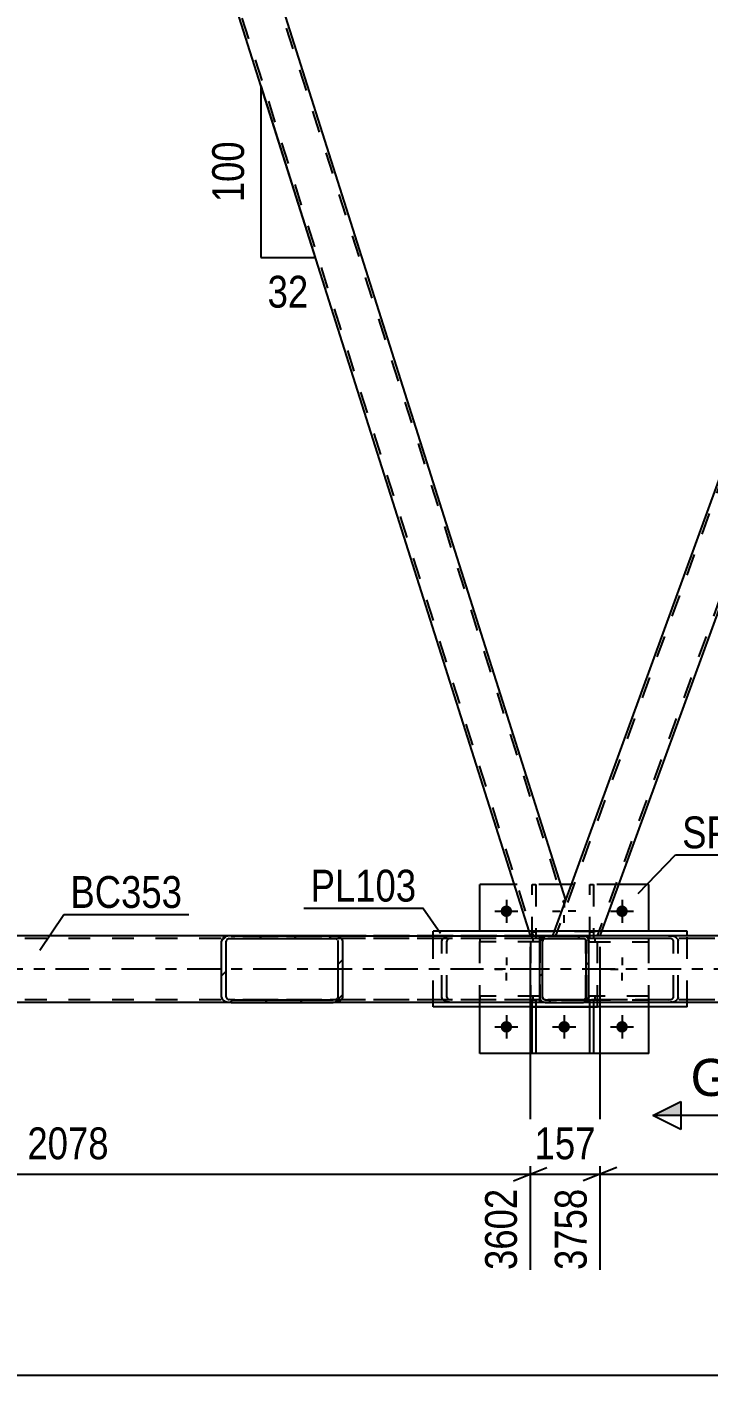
# Model space of a CAD drawing. Header units: millimetres. Extents: x -857 to 332, y -866 to -25.
# Drawn here: x -752 to -690.7, y -441.8 to -320.6 of the extents above; entities that cross this region are included whole.
import ezdxf

# ---------------------------------------------------------------- set-up
doc = ezdxf.new("R2010")
doc.units = ezdxf.units.MM
doc.linetypes.add('DXK_LINE_DOT2', pattern=[3.9198, 1.9599, -1.9599])
doc.linetypes.add('DXK_LINE_DOT3', pattern=[5.9187, 2.979, -0.9799, 0.9799, -0.9799])
doc.styles.add('Arial', font='ARIAL.TTF', dxfattribs={"height": 0.2})
doc.styles.add('Arial Narrow', font='ARIALN.TTF', dxfattribs={"height": 0.2})

# ---------------------------------------------------------------- blocks, each defined once
blk = doc.blocks.new('Part-570388934-1444 - 1255')
at = {"linetype": 'Continuous'}
h = blk.add_hatch(dxfattribs=at)
h.set_pattern_fill('', scale=0.7, style=0, pattern_type=0)
h.set_pattern_definition([(45, (-705.8303, -402.794), (-1.57154, 1.57154), [])])
h.paths.add_polyline_path([(-705.79, -402.61), (-705.83, -402.79), (-705.83, -407.83), (-705.79, -408.02), (-705.69, -408.17), (-705.53, -408.28), (-705.35, -408.31), (-701.91, -408.31), (-701.73, -408.28), (-701.57, -408.17), (-701.47, -408.02), (-701.43, -407.83), (-701.43, -402.79), (-701.47, -402.61), (-701.57, -402.45), (-701.73, -402.35), (-701.91, -402.31), (-705.35, -402.31), (-705.53, -402.35), (-705.69, -402.45)])
h.paths.add_polyline_path([(-705.44, -402.57), (-705.35, -402.55), (-701.91, -402.55), (-701.82, -402.57), (-701.74, -402.62), (-701.69, -402.7), (-701.67, -402.79), (-701.67, -407.83), (-701.69, -407.93), (-701.74, -408), (-701.82, -408.06), (-701.91, -408.07), (-705.35, -408.07), (-705.44, -408.06), (-705.52, -408), (-705.57, -407.93), (-705.59, -407.83), (-705.59, -402.79), (-705.57, -402.7), (-705.52, -402.62)])
at = {"color": 7, "linetype": 'DXK_LINE_DOT2'}
for p, q in [((-705.53, -402.35), (-705.35, -402.31)), ((-705.44, -402.57), (-705.52, -402.62)), ((-705.35, -402.55), (-705.44, -402.57)), ((-705.35, -402.31), (-701.91, -402.31)), ((-701.91, -402.55), (-705.35, -402.55)), ((-701.91, -402.31), (-701.73, -402.35)), ((-701.82, -402.57), (-701.91, -402.55)), ((-701.74, -402.62), (-701.82, -402.57)), ((-705.83, -402.79), (-705.79, -402.61)), ((-705.83, -407.83), (-705.83, -402.79)), ((-705.57, -402.7), (-705.59, -402.79)), ((-705.59, -407.83), (-705.59, -402.79)), ((-705.52, -402.62), (-705.57, -402.7)), ((-701.69, -402.7), (-701.74, -402.62)), ((-701.67, -402.79), (-701.69, -402.7)), ((-701.67, -407.83), (-701.67, -402.79)), ((-701.47, -402.61), (-701.43, -402.79)), ((-701.43, -407.83), (-701.43, -402.79)), ((-705.79, -408.02), (-705.83, -407.83)), ((-705.59, -407.83), (-705.57, -407.93)), ((-705.57, -407.93), (-705.52, -408)), ((-705.35, -408.31), (-705.53, -408.28)), ((-705.52, -408), (-705.44, -408.06)), ((-705.44, -408.06), (-705.35, -408.07)), ((-705.35, -408.07), (-701.91, -408.07)), ((-705.35, -408.31), (-701.91, -408.31)), ((-701.91, -408.07), (-701.82, -408.06)), ((-701.73, -408.28), (-701.91, -408.31)), ((-701.82, -408.06), (-701.74, -408)), ((-701.74, -408), (-701.69, -407.93)), ((-701.69, -407.93), (-701.67, -407.83)), ((-701.43, -407.83), (-701.47, -408.02))]:
    blk.add_line(p, q, dxfattribs=at)
at = {"color": 2, "linetype": 'Continuous'}
for p, q in [((-705.35, -402.31), (-705.53, -402.35)), ((-705.52, -402.62), (-705.44, -402.57)), ((-705.44, -402.57), (-705.35, -402.55)), ((-705.35, -402.31), (-701.91, -402.31)), ((-705.35, -402.55), (-701.91, -402.55)), ((-701.73, -402.35), (-701.91, -402.31)), ((-701.91, -402.55), (-701.82, -402.57)), ((-701.82, -402.57), (-701.74, -402.62)), ((-705.79, -402.61), (-705.83, -402.79)), ((-705.83, -407.83), (-705.83, -402.79)), ((-705.59, -402.79), (-705.57, -402.7)), ((-705.59, -407.83), (-705.59, -402.79)), ((-705.57, -402.7), (-705.52, -402.62)), ((-701.74, -402.62), (-701.69, -402.7)), ((-701.69, -402.7), (-701.67, -402.79)), ((-701.67, -407.83), (-701.67, -402.79)), ((-701.43, -402.79), (-701.47, -402.61)), ((-701.43, -407.83), (-701.43, -402.79)), ((-705.83, -407.83), (-705.79, -408.02)), ((-705.57, -407.93), (-705.59, -407.83)), ((-705.52, -408), (-705.57, -407.93)), ((-705.53, -408.28), (-705.35, -408.31)), ((-705.44, -408.06), (-705.52, -408)), ((-705.35, -408.07), (-705.44, -408.06)), ((-705.35, -408.07), (-701.91, -408.07)), ((-705.35, -408.31), (-701.91, -408.31)), ((-701.82, -408.06), (-701.91, -408.07)), ((-701.91, -408.31), (-701.73, -408.28)), ((-701.74, -408), (-701.82, -408.06)), ((-701.69, -407.93), (-701.74, -408)), ((-701.67, -407.83), (-701.69, -407.93)), ((-701.47, -408.02), (-701.43, -407.83))]:
    blk.add_line(p, q, dxfattribs=at)
at = {"color": 7, "linetype": 'DXK_LINE_DOT2'}
for centre, start, end in [((-705.35, -402.79), 112.5001, 157.5001), ((-701.91, -402.79), 22.5001, 67.5001), ((-705.35, -407.83), 202.5001, 247.5001), ((-701.91, -407.83), 292.5001, 337.5001)]:
    blk.add_arc(centre, 0.48, start, end, dxfattribs=at)
at = {"color": 2, "linetype": 'Continuous'}
for centre, start, end in [((-705.35, -402.79), 112.5001, 157.5001), ((-701.91, -402.79), 22.5001, 67.5001), ((-705.35, -407.83), 202.5001, 247.5001), ((-701.91, -407.83), 292.5001, 337.5001)]:
    blk.add_arc(centre, 0.48, start, end, dxfattribs=at)
blk = doc.blocks.new('Part-570388934-1314 - 1255')
at = {"color": 7, "linetype": 'DXK_LINE_DOT2'}
for p, q in [((-130.85, -402.55), (-808.57, -402.55)), ((-130.85, -402.31), (-800.57, -402.31)), ((-674.42, -402.31), (-733.6, -402.31)), ((-130.85, -408.07), (-808.57, -408.07)), ((-692.58, -408.31), (-715.43, -408.31))]:
    blk.add_line(p, q, dxfattribs=at)
at = {"color": 2, "linetype": 'Continuous'}
for p, q in [((-733.6, -402.31), (-759.55, -402.31)), ((-715.43, -408.31), (-777.71, -408.31)), ((-630.3, -408.31), (-692.58, -408.31))]:
    blk.add_line(p, q, dxfattribs=at)
at = {"color": 7, "linetype": 'DXK_LINE_DOT3'}
blk.add_line((-130.85, -405.31), (-808.57, -405.31), dxfattribs=at)
blk = doc.blocks.new('Part-570388934-1366 - 1255')
at = {"color": 2, "linetype": 'Continuous'}
for p, q in [((-661.51, -283.71), (-704.53, -401.91)), ((-658.28, -286.52), (-700.28, -401.91))]:
    blk.add_line(p, q, dxfattribs=at)
at = {"color": 7, "linetype": 'DXK_LINE_DOT2'}
for p, q in [((-661.11, -283.31), (-704.42, -402.31)), ((-657.37, -283.31), (-700.68, -402.31)), ((-661.37, -283.31), (-661.51, -283.71)), ((-657.11, -283.31), (-661.37, -283.31)), ((-661.37, -283.31), (-661.33, -283.31)), ((-657.11, -283.31), (-658.28, -286.52)), ((-704.53, -401.91), (-704.68, -402.31)), ((-700.42, -402.31), (-704.68, -402.31)), ((-700.28, -401.91), (-700.42, -402.31))]:
    blk.add_line(p, q, dxfattribs=at)
blk = doc.blocks.new('Part-570388934-1446 - 1255')
at = {"linetype": 'Continuous'}
h = blk.add_hatch(dxfattribs=at)
h.set_pattern_fill('', scale=0.7, style=0, pattern_type=0)
h.set_pattern_definition([(45, (-734.4636, -402.7892), (-1.57154, 1.57154), [])])
h.paths.add_polyline_path([(-734.4, -402.61), (-734.46, -402.79), (-734.46, -407.83), (-734.4, -408.01), (-734.21, -408.17), (-733.92, -408.27), (-733.59, -408.31), (-724.42, -408.31), (-724.08, -408.27), (-723.8, -408.17), (-723.61, -408.01), (-723.55, -407.83), (-723.55, -402.79), (-723.61, -402.61), (-723.8, -402.45), (-724.08, -402.35), (-724.42, -402.31), (-733.59, -402.31), (-733.92, -402.35), (-734.21, -402.45)])
h.paths.add_polyline_path([(-733.76, -402.57), (-733.59, -402.55), (-724.42, -402.55), (-724.25, -402.57), (-724.11, -402.62), (-724.02, -402.7), (-723.98, -402.79), (-723.98, -407.83), (-724.02, -407.92), (-724.11, -408), (-724.25, -408.05), (-724.42, -408.07), (-733.59, -408.07), (-733.76, -408.05), (-733.9, -408), (-733.99, -407.92), (-734.03, -407.83), (-734.03, -402.79), (-733.99, -402.7), (-733.9, -402.62)])
at = {"color": 2, "linetype": 'Continuous'}
for p, q in [((-734.4, -402.61), (-734.46, -402.79)), ((-733.59, -402.31), (-733.92, -402.35)), ((-733.76, -402.57), (-733.59, -402.55)), ((-733.59, -402.31), (-724.42, -402.31)), ((-733.59, -402.55), (-724.42, -402.55)), ((-724.42, -402.31), (-705.83, -402.31)), ((-724.08, -402.35), (-724.42, -402.31)), ((-724.42, -402.55), (-724.25, -402.57)), ((-723.55, -402.79), (-723.61, -402.61)), ((-705.83, -402.31), (-705.83, -402.35)), ((-705.83, -402.79), (-705.83, -402.35)), ((-734.46, -407.83), (-734.46, -402.79)), ((-734.03, -402.79), (-733.99, -402.7)), ((-734.03, -407.83), (-734.03, -402.79)), ((-724.02, -402.7), (-723.98, -402.79)), ((-723.98, -407.83), (-723.98, -402.79)), ((-723.55, -407.83), (-723.55, -402.79)), ((-705.83, -402.79), (-705.83, -402.79)), ((-734.46, -407.83), (-734.4, -408.01)), ((-733.99, -407.92), (-734.03, -407.83)), ((-733.92, -408.27), (-733.59, -408.31)), ((-733.59, -408.07), (-733.76, -408.05)), ((-733.59, -408.07), (-724.42, -408.07)), ((-733.59, -408.31), (-724.42, -408.31)), ((-724.25, -408.05), (-724.42, -408.07)), ((-724.42, -408.31), (-724.08, -408.27)), ((-705.83, -408.31), (-724.42, -408.31)), ((-723.98, -407.83), (-724.02, -407.92)), ((-723.61, -408.01), (-723.55, -407.83)), ((-705.83, -408.17), (-705.83, -407.83)), ((-705.83, -408.31), (-705.83, -408.17))]:
    blk.add_line(p, q, dxfattribs=at)
at = {"color": 7, "linetype": 'DXK_LINE_DOT2'}
for p, q in [((-724.42, -402.31), (-733.59, -402.31)), ((-705.83, -402.55), (-733.59, -402.55)), ((-714.63, -402.79), (-714.57, -402.61)), ((-714.1, -402.35), (-713.76, -402.31)), ((-713.76, -402.55), (-713.93, -402.57)), ((-714.63, -407.83), (-714.63, -402.79)), ((-714.16, -402.7), (-714.2, -402.79)), ((-714.2, -407.83), (-714.2, -402.79)), ((-705.83, -402.79), (-705.83, -407.83)), ((-705.83, -408.07), (-733.59, -408.07)), ((-724.42, -408.31), (-733.59, -408.31)), ((-714.57, -408.01), (-714.63, -407.83)), ((-714.2, -407.83), (-714.16, -407.92)), ((-713.76, -408.31), (-714.1, -408.27)), ((-713.93, -408.05), (-713.76, -408.07)), ((-705.83, -407.83), (-705.83, -407.83)), ((-705.83, -407.83), (-705.83, -407.83))]:
    blk.add_line(p, q, dxfattribs=at)
at = {"color": 2, "linetype": 'Continuous'}
for centre, radius, start, end in [((-733.79, -403.15), 0.817, 99.5183, 138.064), ((-733.69, -402.97), 0.409, 99.5183, 138.064), ((-724.32, -402.97), 0.409, 41.9361, 80.4818), ((-724.22, -403.15), 0.817, 41.9361, 80.4818), ((-733.79, -407.47), 0.817, 221.9361, 260.4818), ((-733.69, -407.65), 0.409, 221.9361, 260.4818), ((-724.32, -407.65), 0.409, 279.5183, 318.064), ((-724.22, -407.47), 0.817, 279.5183, 318.064)]:
    blk.add_arc(centre, radius, start, end, dxfattribs=at)
at = {"color": 7, "linetype": 'DXK_LINE_DOT2'}
for centre, radius, start, end in [((-713.96, -403.15), 0.817, 99.5183, 138.064), ((-713.86, -402.97), 0.409, 99.5183, 138.064), ((-713.96, -407.47), 0.817, 221.9361, 260.4818), ((-713.86, -407.65), 0.409, 221.9361, 260.4818)]:
    blk.add_arc(centre, radius, start, end, dxfattribs=at)
blk = doc.blocks.new('Part-570388934-1414 - 1255')
at = {"color": 2, "linetype": 'Continuous'}
for p, q in [((-746.65, -283.71), (-789.67, -401.91)), ((-743.41, -286.52), (-785.41, -401.91))]:
    blk.add_line(p, q, dxfattribs=at)
at = {"color": 7, "linetype": 'DXK_LINE_DOT2'}
for p, q in [((-746.25, -283.31), (-789.56, -402.31)), ((-742.5, -283.31), (-785.81, -402.31)), ((-746.5, -283.31), (-746.65, -283.71)), ((-742.24, -283.31), (-746.5, -283.31)), ((-746.5, -283.31), (-746.46, -283.31)), ((-742.24, -283.31), (-743.41, -286.52)), ((-789.67, -401.91), (-789.81, -402.31)), ((-789.81, -402.31), (-785.56, -402.31)), ((-785.41, -401.91), (-785.56, -402.31))]:
    blk.add_line(p, q, dxfattribs=at)
blk = doc.blocks.new('Part-570388934-2118 - 1255')
at = {"color": 2, "linetype": 'Continuous'}
for p, q in [((-742.39, -283.71), (-743.41, -286.52)), ((-740.1, -283.71), (-703.51, -399.1)), ((-743.41, -286.52), (-706.82, -401.91)), ((-703.51, -399.1), (-704.53, -401.91))]:
    blk.add_line(p, q, dxfattribs=at)
at = {"color": 7, "linetype": 'DXK_LINE_DOT2'}
for p, q in [((-742.24, -283.31), (-742.39, -283.71)), ((-740.23, -283.31), (-742.24, -283.31)), ((-740.48, -283.31), (-703.65, -399.47)), ((-740.23, -283.31), (-740.1, -283.71)), ((-743.28, -286.15), (-706.44, -402.31)), ((-703.65, -399.47), (-703.78, -399.84)), ((-706.82, -401.91), (-706.69, -402.31)), ((-704.68, -402.31), (-706.69, -402.31)), ((-704.53, -401.91), (-704.68, -402.31))]:
    blk.add_line(p, q, dxfattribs=at)
blk = doc.blocks.new('Bolt-570388934-1511 - 1255')
at = {"linetype": 'Continuous'}
for points in [[(-708.32, -400.11, -1), (-709.36, -400.11, -1)], [(-697.92, -400.11, -1), (-698.96, -400.11, -1)], [(-708.32, -410.51, -1), (-709.36, -410.51, -1)], [(-703.12, -410.51, -1), (-704.16, -410.51, -1)], [(-697.92, -410.51, -1), (-698.96, -410.51, -1)]]:
    blk.add_hatch(color=1, dxfattribs=at).paths.add_polyline_path(points)
at = {"color": 1, "linetype": 'Continuous'}
for p, q in [((-709.88, -400.11), (-707.8, -400.11)), ((-708.84, -399.07), (-708.84, -401.15)), ((-704.68, -400.11), (-703.99, -400.11)), ((-703.64, -399.07), (-703.64, -399.77)), ((-702.6, -400.11), (-703.29, -400.11)), ((-699.48, -400.11), (-697.4, -400.11)), ((-698.44, -399.07), (-698.44, -401.15)), ((-703.64, -401.15), (-703.64, -400.46)), ((-708.84, -404.27), (-708.84, -404.97)), ((-698.44, -404.27), (-698.44, -404.97)), ((-709.88, -405.31), (-709.19, -405.31)), ((-708.84, -406.35), (-708.84, -405.66)), ((-707.8, -405.31), (-708.49, -405.31)), ((-699.48, -405.31), (-698.79, -405.31)), ((-698.44, -406.35), (-698.44, -405.66)), ((-697.4, -405.31), (-698.09, -405.31)), ((-708.84, -409.47), (-708.84, -411.55)), ((-703.64, -409.47), (-703.64, -411.55)), ((-698.44, -409.47), (-698.44, -411.55)), ((-709.88, -410.51), (-707.8, -410.51)), ((-704.68, -410.51), (-702.6, -410.51)), ((-699.48, -410.51), (-697.4, -410.51))]:
    blk.add_line(p, q, dxfattribs=at)
blk = doc.blocks.new('Part-570388934-1516 - 1255')
at = {"color": 7, "linetype": 'DXK_LINE_DOT2'}
for p, q in [((-706.52, -408.71), (-706.52, -408.08)), ((-706.52, -408.08), (-706.2, -408.08)), ((-706.2, -408.08), (-706.2, -408.71)), ((-706.52, -408.68), (-706.2, -408.68))]:
    blk.add_line(p, q, dxfattribs=at)
at = {"color": 2, "linetype": 'Continuous'}
for p, q in [((-706.52, -412.91), (-706.52, -408.71)), ((-706.2, -408.71), (-706.2, -412.91)), ((-706.2, -412.91), (-706.52, -412.91))]:
    blk.add_line(p, q, dxfattribs=at)
blk = doc.blocks.new('Part-570388934-1517 - 1255')
at = {"color": 7, "linetype": 'DXK_LINE_DOT2'}
for p, q in [((-701.32, -402.56), (-701.32, -397.71)), ((-701.32, -397.71), (-701, -397.71)), ((-701, -397.71), (-701, -402.56)), ((-701.32, -401.96), (-701, -401.96)), ((-701, -402.56), (-701.32, -402.56))]:
    blk.add_line(p, q, dxfattribs=at)
blk = doc.blocks.new('Part-570388934-1518 - 1255')
at = {"color": 7, "linetype": 'DXK_LINE_DOT2'}
for p, q in [((-706.52, -402.56), (-706.52, -397.71)), ((-706.52, -397.71), (-706.2, -397.71)), ((-706.2, -397.71), (-706.2, -402.56)), ((-706.52, -401.96), (-706.2, -401.96)), ((-706.2, -402.56), (-706.52, -402.56))]:
    blk.add_line(p, q, dxfattribs=at)
blk = doc.blocks.new('Part-570388934-1557 - 1255')
at = {"color": 7, "linetype": 'DXK_LINE_DOT2'}
for p, q in [((-701.32, -408.71), (-701.32, -408.08)), ((-701.32, -408.08), (-701, -408.08)), ((-701, -408.08), (-701, -408.71)), ((-701.32, -408.68), (-701, -408.68))]:
    blk.add_line(p, q, dxfattribs=at)
at = {"color": 2, "linetype": 'Continuous'}
for p, q in [((-701.32, -412.91), (-701.32, -408.71)), ((-701, -408.71), (-701, -412.91)), ((-701, -412.91), (-701.32, -412.91))]:
    blk.add_line(p, q, dxfattribs=at)
blk = doc.blocks.new('Part-570388934-2035 - 1255')
at = {"color": 7, "linetype": 'DXK_LINE_DOT2'}
for p, q in [((-696.04, -402.55), (-701.44, -402.55)), ((-701.44, -402.55), (-701.44, -402.87)), ((-700.84, -402.87), (-700.84, -402.55)), ((-696.04, -402.87), (-696.04, -402.55)), ((-701.44, -402.87), (-696.04, -402.87))]:
    blk.add_line(p, q, dxfattribs=at)
blk = doc.blocks.new('Part-570388934-2026 - 1255')
at = {"color": 2, "linetype": 'Continuous'}
for p, q in [((-708.15, -397.71), (-711.24, -397.71)), ((-711.24, -401.91), (-711.24, -397.71)), ((-703.01, -397.71), (-703.95, -397.71)), ((-696.04, -397.71), (-698.75, -397.71)), ((-696.04, -401.91), (-696.04, -397.71)), ((-711.24, -412.91), (-711.24, -408.71)), ((-696.04, -412.91), (-696.04, -408.71)), ((-696.04, -412.91), (-711.24, -412.91))]:
    blk.add_line(p, q, dxfattribs=at)
at = {"color": 7, "linetype": 'DXK_LINE_DOT2'}
for p, q in [((-703.95, -397.71), (-708.15, -397.71)), ((-698.75, -397.71), (-703.01, -397.71)), ((-711.24, -408.71), (-711.24, -401.91)), ((-696.04, -408.71), (-696.04, -401.91))]:
    blk.add_line(p, q, dxfattribs=at)
blk = doc.blocks.new('Part-570388934-2027 - 1255')
at = {"color": 7, "linetype": 'DXK_LINE_DOT2'}
for p, q in [((-705.84, -402.55), (-711.24, -402.55)), ((-711.24, -402.55), (-711.24, -402.87)), ((-706.44, -402.87), (-706.44, -402.55)), ((-705.84, -402.87), (-705.84, -402.55)), ((-705.84, -402.87), (-711.24, -402.87))]:
    blk.add_line(p, q, dxfattribs=at)
blk = doc.blocks.new('Part-570388934-2034 - 1255')
at = {"color": 7, "linetype": 'DXK_LINE_DOT2'}
for p, q in [((-705.84, -407.75), (-711.24, -407.75)), ((-711.24, -407.75), (-711.24, -408.07)), ((-705.84, -408.07), (-711.24, -408.07)), ((-706.44, -408.07), (-706.44, -407.75)), ((-705.84, -408.07), (-705.84, -407.75))]:
    blk.add_line(p, q, dxfattribs=at)
blk = doc.blocks.new('Part-570388934-2036 - 1255')
at = {"color": 7, "linetype": 'DXK_LINE_DOT2'}
for p, q in [((-705.36, -402.31), (-705.55, -402.35)), ((-705.55, -402.35), (-705.36, -402.31)), ((-705.45, -402.57), (-705.53, -402.62)), ((-705.36, -402.55), (-705.45, -402.57)), ((-701.92, -402.31), (-705.36, -402.31)), ((-701.92, -402.55), (-705.36, -402.55)), ((-701.74, -402.35), (-701.92, -402.31)), ((-701.92, -402.31), (-701.74, -402.35)), ((-701.83, -402.57), (-701.92, -402.55)), ((-701.75, -402.62), (-701.83, -402.57)), ((-705.82, -402.7), (-705.84, -402.79)), ((-705.84, -402.79), (-705.82, -402.7)), ((-705.84, -407.83), (-705.84, -402.79)), ((-705.81, -402.61), (-705.82, -402.7)), ((-705.82, -402.7), (-705.81, -402.61)), ((-705.58, -402.7), (-705.6, -402.79)), ((-705.6, -407.83), (-705.6, -402.79)), ((-705.53, -402.62), (-705.58, -402.7)), ((-701.7, -402.7), (-701.75, -402.62)), ((-701.68, -402.79), (-701.7, -402.7)), ((-701.68, -407.83), (-701.68, -402.79)), ((-701.46, -402.7), (-701.48, -402.61)), ((-701.48, -402.61), (-701.46, -402.7)), ((-701.44, -402.79), (-701.46, -402.7)), ((-701.46, -402.7), (-701.44, -402.79)), ((-701.44, -407.83), (-701.44, -402.79)), ((-705.84, -407.83), (-705.81, -408.02)), ((-705.81, -408.02), (-705.84, -407.83)), ((-705.6, -407.83), (-705.58, -407.93)), ((-705.58, -407.93), (-705.53, -408)), ((-705.55, -408.28), (-705.36, -408.31)), ((-705.36, -408.31), (-705.55, -408.28)), ((-705.53, -408), (-705.45, -408.06)), ((-705.45, -408.06), (-705.36, -408.07)), ((-701.92, -408.07), (-705.36, -408.07)), ((-701.92, -408.31), (-705.36, -408.31)), ((-701.92, -408.07), (-701.83, -408.06)), ((-701.92, -408.31), (-701.74, -408.28)), ((-701.74, -408.28), (-701.92, -408.31)), ((-701.83, -408.06), (-701.75, -408)), ((-701.75, -408), (-701.7, -407.93)), ((-701.7, -407.93), (-701.68, -407.83)), ((-701.48, -408.02), (-701.44, -407.83)), ((-701.44, -407.83), (-701.48, -408.02))]:
    blk.add_line(p, q, dxfattribs=at)
at = {"color": 7, "linetype": 'DXK_LINE_DOT3'}
blk.add_line((-703.64, -405.31), (-703.64, -405.31), dxfattribs=at)
at = {"color": 7, "linetype": 'DXK_LINE_DOT2'}
for centre, start, end in [((-705.36, -402.79), 112.5001, 157.5001), ((-705.36, -402.79), 112.5001, 157.5001), ((-701.92, -402.79), 22.5001, 67.5001), ((-701.92, -402.79), 22.5001, 67.5001), ((-705.36, -407.83), 202.5001, 247.5001), ((-705.36, -407.83), 202.5001, 247.5001), ((-701.92, -407.83), 292.5001, 337.5001), ((-701.92, -407.83), 292.5001, 337.5001)]:
    blk.add_arc(centre, 0.48, start, end, dxfattribs=at)
blk = doc.blocks.new('Part-570388934-2042 - 1255')
at = {"color": 7, "linetype": 'DXK_LINE_DOT2'}
for p, q in [((-696.04, -407.75), (-701.44, -407.75)), ((-701.44, -407.75), (-701.44, -408.07)), ((-701.44, -408.07), (-696.04, -408.07)), ((-700.84, -408.07), (-700.84, -407.75)), ((-696.04, -408.07), (-696.04, -407.75))]:
    blk.add_line(p, q, dxfattribs=at)
blk = doc.blocks.new('Part-570388934-2045 - 1255')
at = {"color": 7, "linetype": 'DXK_LINE_DOT2'}
for p, q in [((-706.64, -408.71), (-706.64, -401.91)), ((-706.64, -401.91), (-700.64, -401.91)), ((-700.64, -408.71), (-700.64, -401.91))]:
    blk.add_line(p, q, dxfattribs=at)
at = {"color": 2, "linetype": 'Continuous'}
for p, q in [((-706.64, -408.71), (-706.64, -408.71)), ((-706.64, -408.71), (-700.64, -408.71)), ((-700.64, -408.71), (-700.64, -408.71))]:
    blk.add_line(p, q, dxfattribs=at)
blk = doc.blocks.new('Part-570388934-2079 - 1255')
at = {"linetype": 'Continuous'}
h = blk.add_hatch(dxfattribs=at)
h.set_pattern_fill('', scale=0.7, style=0, pattern_type=0)
h.set_pattern_definition([(45, (-684.4672, -402.7892), (-1.57154, 1.57154), [])])
h.paths.add_polyline_path([(-684.4, -402.61), (-684.47, -402.79), (-684.47, -407.83), (-684.4, -408.01), (-684.21, -408.17), (-683.93, -408.27), (-683.59, -408.31), (-674.42, -408.31), (-674.09, -408.27), (-673.81, -408.17), (-673.62, -408.01), (-673.55, -407.83), (-673.55, -402.79), (-673.62, -402.61), (-673.81, -402.45), (-674.09, -402.35), (-674.42, -402.31), (-683.59, -402.31), (-683.93, -402.35), (-684.21, -402.45)])
h.paths.add_polyline_path([(-683.76, -402.57), (-683.59, -402.55), (-674.42, -402.55), (-674.26, -402.57), (-674.11, -402.62), (-674.02, -402.7), (-673.99, -402.79), (-673.99, -407.83), (-674.02, -407.92), (-674.11, -408), (-674.26, -408.05), (-674.42, -408.07), (-683.59, -408.07), (-683.76, -408.05), (-683.9, -408), (-684, -407.92), (-684.03, -407.83), (-684.03, -402.79), (-684, -402.7), (-683.9, -402.62)])
at = {"color": 2, "linetype": 'Continuous'}
for p, q in [((-701.43, -402.79), (-701.43, -402.31)), ((-683.59, -402.31), (-701.43, -402.31)), ((-684.4, -402.61), (-684.47, -402.79)), ((-683.59, -402.31), (-683.93, -402.35)), ((-683.76, -402.57), (-683.59, -402.55)), ((-683.59, -402.31), (-674.42, -402.31)), ((-683.59, -402.55), (-674.42, -402.55)), ((-674.09, -402.35), (-674.42, -402.31)), ((-674.42, -402.55), (-674.26, -402.57)), ((-673.55, -402.79), (-673.62, -402.61)), ((-701.43, -402.79), (-701.43, -402.79)), ((-684.47, -407.83), (-684.47, -402.79)), ((-684.03, -402.79), (-684, -402.7)), ((-684.03, -407.83), (-684.03, -402.79)), ((-674.02, -402.7), (-673.99, -402.79)), ((-673.99, -407.83), (-673.99, -402.79)), ((-673.55, -407.83), (-673.55, -402.79)), ((-701.43, -408.27), (-701.43, -407.83)), ((-701.43, -408.31), (-701.43, -408.27)), ((-683.59, -408.31), (-701.43, -408.31)), ((-684.47, -407.83), (-684.4, -408.01)), ((-684, -407.92), (-684.03, -407.83)), ((-683.93, -408.27), (-683.59, -408.31)), ((-683.59, -408.07), (-683.76, -408.05)), ((-683.59, -408.07), (-674.42, -408.07)), ((-683.59, -408.31), (-674.42, -408.31)), ((-674.26, -408.05), (-674.42, -408.07)), ((-674.42, -408.31), (-674.09, -408.27)), ((-673.99, -407.83), (-674.02, -407.92)), ((-673.62, -408.01), (-673.55, -407.83))]:
    blk.add_line(p, q, dxfattribs=at)
at = {"color": 7, "linetype": 'DXK_LINE_DOT2'}
for p, q in [((-674.42, -402.55), (-701.43, -402.55)), ((-701.43, -402.62), (-701.43, -402.61)), ((-694.25, -402.31), (-693.92, -402.35)), ((-694.08, -402.57), (-694.25, -402.55)), ((-693.44, -402.61), (-693.38, -402.79)), ((-674.42, -402.31), (-683.59, -402.31)), ((-701.43, -407.83), (-701.43, -402.79)), ((-693.81, -402.79), (-693.85, -402.7)), ((-693.81, -407.83), (-693.81, -402.79)), ((-693.38, -407.83), (-693.38, -402.79)), ((-701.43, -407.83), (-701.43, -407.83)), ((-701.43, -407.83), (-701.43, -407.83)), ((-674.42, -408.07), (-701.43, -408.07)), ((-694.25, -408.07), (-694.08, -408.05)), ((-693.92, -408.27), (-694.25, -408.31)), ((-693.85, -407.92), (-693.81, -407.83)), ((-693.38, -407.83), (-693.44, -408.01)), ((-674.42, -408.31), (-683.59, -408.31))]:
    blk.add_line(p, q, dxfattribs=at)
for centre, radius, start, end in [((-694.15, -402.97), 0.409, 41.9361, 80.4818), ((-694.05, -403.15), 0.817, 41.9361, 80.4818), ((-694.15, -407.65), 0.409, 279.5183, 318.064), ((-694.05, -407.47), 0.817, 279.5183, 318.064)]:
    blk.add_arc(centre, radius, start, end, dxfattribs=at)
at = {"color": 2, "linetype": 'Continuous'}
for centre, radius, start, end in [((-683.79, -403.15), 0.817, 99.5183, 138.064), ((-683.69, -402.97), 0.409, 99.5183, 138.064), ((-674.32, -402.97), 0.409, 41.9361, 80.4818), ((-674.22, -403.15), 0.817, 41.9361, 80.4818), ((-683.79, -407.47), 0.817, 221.9361, 260.4818), ((-683.69, -407.65), 0.409, 221.9361, 260.4818), ((-674.32, -407.65), 0.409, 279.5183, 318.064), ((-674.22, -407.47), 0.817, 279.5183, 318.064)]:
    blk.add_arc(centre, radius, start, end, dxfattribs=at)
blk = doc.blocks.new('Part-570388934-2138 - 1255')
at = {"color": 2, "linetype": 'Continuous'}
for p, q in [((-692.58, -401.91), (-715.43, -401.91)), ((-715.43, -402.31), (-715.43, -401.91)), ((-692.58, -402.31), (-692.58, -401.91)), ((-715.43, -408.71), (-715.43, -408.31)), ((-692.58, -408.71), (-692.58, -408.31)), ((-692.58, -408.71), (-715.43, -408.71))]:
    blk.add_line(p, q, dxfattribs=at)
at = {"color": 7, "linetype": 'DXK_LINE_DOT2'}
for p, q in [((-715.43, -408.31), (-715.43, -402.31)), ((-692.58, -408.31), (-692.58, -402.31))]:
    blk.add_line(p, q, dxfattribs=at)
blk = doc.blocks.new('AngleDimension-570388934-3589 - 1255')
at = {"color": 7, "linetype": 'Continuous'}
for p, q in [((-730.93, -325.87), (-726.03, -341.31)), ((-730.93, -325.87), (-730.93, -341.31)), ((-729.93, -329.03), (-726.03, -341.31)), ((-730.93, -341.31), (-726.03, -341.31))]:
    blk.add_line(p, q, dxfattribs=at)
at = {"color": 0}
for points in [[(-731.83, -330.25), (-736.03, -330.25), (-736.03, -336.93), (-731.83, -336.93)], [(-726.05, -346.41), (-726.05, -342.21), (-730.91, -342.21), (-730.91, -346.41)]]:
    blk.add_wipeout(points, dxfattribs=at)
at = {"color": 3, "style": 'Arial Narrow'}
blk.add_text('100', height=2.863, rotation=90.0002, dxfattribs=at).set_placement((-732.43, -336.33))
blk.add_text('32', height=2.863, dxfattribs=at).set_placement((-730.31, -345.81))
blk = doc.blocks.new('StraightDimension-570388934-3785 - 1255')
at = {"color": 7, "linetype": 'Continuous'}
blk.add_line((-821.47, -441.83), (-92.56, -441.83), dxfattribs=at)
blk = doc.blocks.new('StraightDimension-570388934-2217 - 1255')
at = {"color": 7, "linetype": 'Continuous'}
for p, q in [((-700.42, -403.31), (-700.42, -432.38)), ((-621.56, -403.31), (-621.56, -432.38)), ((-698.92, -423.17), (-701.92, -424.37)), ((-623.06, -424.37), (-620.06, -423.17)), ((-700.42, -423.77), (-621.56, -423.77))]:
    blk.add_line(p, q, dxfattribs=at)
at = {"color": 0}
blk.add_wipeout([(-656.73, -423.02), (-656.73, -418.82), (-665.25, -418.82), (-665.25, -423.02)], dxfattribs=at)
at = {"color": 3, "style": 'Arial Narrow'}
blk.add_text('1972', height=2.863, dxfattribs=at).set_placement((-664.65, -422.42))
at = {"color": 0, "linetype": 'Continuous'}
blk.add_wipeout([(-622.16, -424.47), (-626.36, -424.47), (-626.36, -432.98), (-622.16, -432.98)], dxfattribs=at)
at = {"color": 3, "linetype": 'Continuous', "style": 'Arial Narrow'}
blk.add_text('5730', height=2.863, rotation=90.0002, dxfattribs=at).set_placement((-622.76, -432.38))
blk = doc.blocks.new('StraightDimension-570388934-2196 - 1255')
at = {"color": 7, "linetype": 'Continuous'}
for p, q in [((-789.81, -403.31), (-789.81, -432.38)), ((-706.69, -403.31), (-706.69, -432.38)), ((-788.31, -423.17), (-791.31, -424.37)), ((-708.19, -424.37), (-705.19, -423.17)), ((-789.81, -423.77), (-706.69, -423.77))]:
    blk.add_line(p, q, dxfattribs=at)
at = {"color": 0}
blk.add_wipeout([(-744, -423.02), (-744, -418.82), (-752.51, -418.82), (-752.51, -423.02)], dxfattribs=at)
at = {"color": 3, "style": 'Arial Narrow'}
blk.add_text('2078', height=2.863, dxfattribs=at).set_placement((-751.91, -422.42))
at = {"color": 0, "linetype": 'Continuous'}
blk.add_wipeout([(-707.29, -424.47), (-711.49, -424.47), (-711.49, -432.98), (-707.29, -432.98)], dxfattribs=at)
at = {"color": 3, "linetype": 'Continuous', "style": 'Arial Narrow'}
blk.add_text('3602', height=2.863, rotation=90.0002, dxfattribs=at).set_placement((-707.89, -432.38))
blk = doc.blocks.new('StraightDimension-570388934-2235 - 1255')
at = {"color": 7, "linetype": 'Continuous'}
for p, q in [((-706.69, -403.31), (-706.69, -432.38)), ((-700.42, -403.31), (-700.42, -432.38)), ((-708.19, -424.37), (-705.19, -423.17)), ((-698.92, -423.17), (-701.92, -424.37)), ((-706.69, -423.77), (-700.42, -423.77))]:
    blk.add_line(p, q, dxfattribs=at)
at = {"color": 0}
blk.add_wipeout([(-700.21, -423.02), (-700.21, -418.82), (-706.9, -418.82), (-706.9, -423.02)], dxfattribs=at)
at = {"color": 0, "linetype": 'Continuous'}
blk.add_wipeout([(-701.02, -424.47), (-705.22, -424.47), (-705.22, -432.98), (-701.02, -432.98)], dxfattribs=at)
at = {"color": 3, "style": 'Arial Narrow'}
blk.add_text('157', height=2.863, dxfattribs=at).set_placement((-706.3, -422.42))
at = {"color": 3, "linetype": 'Continuous', "style": 'Arial Narrow'}
blk.add_text('3758', height=2.863, rotation=90.0002, dxfattribs=at).set_placement((-701.62, -432.38))
blk = doc.blocks.new('Mark-570388934-1310 - 1255')
at = {"color": 0}
blk.add_wipeout([(-737.99, -399.81), (-737.99, -396.81), (-748.04, -396.81), (-748.04, -399.81)], dxfattribs=at)
blk.add_wipeout([(-737.99, -399.81), (-737.99, -396.81), (-748.04, -396.81), (-748.04, -399.81)], dxfattribs=at)
at = {"color": 30, "linetype": 'Continuous'}
for p, q in [((-750.79, -403.6), (-748.64, -400.41)), ((-748.64, -400.41), (-737.39, -400.41))]:
    blk.add_line(p, q, dxfattribs=at)
at = {"color": 3, "style": 'Arial Narrow'}
blk.add_text('BC353', height=2.863, dxfattribs=at).set_placement((-748.04, -399.81))
blk = doc.blocks.new('Mark-570388934-2022 - 1255')
at = {"color": 0}
blk.add_wipeout([(-684.99, -394.45), (-684.99, -391.45), (-693.03, -391.45), (-693.03, -394.45)], dxfattribs=at)
blk.add_wipeout([(-684.99, -394.45), (-684.99, -391.45), (-693.03, -391.45), (-693.03, -394.45)], dxfattribs=at)
at = {"color": 30, "linetype": 'Continuous'}
for p, q in [((-697, -398.52), (-693.63, -395.05)), ((-693.63, -395.05), (-684.39, -395.05))]:
    blk.add_line(p, q, dxfattribs=at)
at = {"color": 3, "style": 'Arial Narrow'}
blk.add_text('SP20', height=2.863, dxfattribs=at).set_placement((-693.03, -394.45))
blk = doc.blocks.new('Mark-570388934-2134 - 1255')
at = {"color": 0}
blk.add_wipeout([(-716.94, -399.24), (-716.94, -396.24), (-726.44, -396.24), (-726.44, -399.24)], dxfattribs=at)
blk.add_wipeout([(-716.94, -399.24), (-716.94, -396.24), (-726.44, -396.24), (-726.44, -399.24)], dxfattribs=at)
at = {"color": 30, "linetype": 'Continuous'}
for p in [(-727.04, -399.84), (-714.77, -402.12)]:
    blk.add_line(p, (-716.34, -399.84), dxfattribs=at)
at = {"color": 3, "style": 'Arial Narrow'}
blk.add_text('PL103', height=2.863, dxfattribs=at).set_placement((-726.44, -399.24))
blk = doc.blocks.new('SectionMark-570388934-3820 - 1255')
at = {"linetype": 'Continuous'}
blk.add_hatch(color=6, dxfattribs=at).paths.add_polyline_path([(-693.16, -417.23), (-693.16, -418.48), (-695.66, -418.48)])
at = {"color": 6, "linetype": 'Continuous'}
for p, q in [((-695.66, -418.48), (-693.16, -417.23)), ((-693.16, -417.23), (-693.16, -419.73)), ((-687.66, -418.48), (-695.66, -418.48)), ((-693.16, -419.73), (-695.66, -418.48))]:
    blk.add_line(p, q, dxfattribs=at)
at = {"color": 0, "linetype": 'Continuous'}
blk.add_wipeout([(-688.66, -416.73), (-688.66, -413.23), (-692.28, -413.23), (-692.28, -416.73)], dxfattribs=at)
at = {"color": 3, "linetype": 'Continuous', "style": 'Arial'}
blk.add_text('G', height=3.34, dxfattribs=at).set_placement((-692.28, -416.73))

msp = doc.modelspace()

# ---------------------------------------------------------------- block references
for name in ['Part-570388934-1414 - 1255', 'Part-570388934-2118 - 1255', 'Part-570388934-1366 - 1255', 'Part-570388934-2026 - 1255', 'Part-570388934-1518 - 1255', 'Part-570388934-1517 - 1255', 'Bolt-570388934-1511 - 1255', 'Part-570388934-1314 - 1255', 'Part-570388934-1446 - 1255', 'Part-570388934-2138 - 1255', 'Part-570388934-2027 - 1255', 'Part-570388934-2045 - 1255', 'Part-570388934-2036 - 1255', 'Part-570388934-1444 - 1255', 'Part-570388934-2035 - 1255', 'Part-570388934-2079 - 1255', 'Part-570388934-2034 - 1255', 'Part-570388934-1516 - 1255', 'Part-570388934-2042 - 1255', 'Part-570388934-1557 - 1255']:
    msp.add_blockref(name, (0, 0))

# ---------------------------------------------------------------- next in the draw order: block references
msp.add_blockref('AngleDimension-570388934-3589 - 1255', (0, 0))

# ---------------------------------------------------------------- next in the draw order: block references
msp.add_blockref('StraightDimension-570388934-3785 - 1255', (0, 0))

# ---------------------------------------------------------------- next in the draw order: block references
for name in ['Mark-570388934-2022 - 1255', 'Mark-570388934-2134 - 1255', 'StraightDimension-570388934-2196 - 1255', 'StraightDimension-570388934-2217 - 1255']:
    msp.add_blockref(name, (0, 0))

# ---------------------------------------------------------------- next in the draw order: block references
for name in ['SectionMark-570388934-3820 - 1255', 'Mark-570388934-1310 - 1255', 'StraightDimension-570388934-2235 - 1255']:
    msp.add_blockref(name, (0, 0))

doc.saveas('drawing.dxf')
